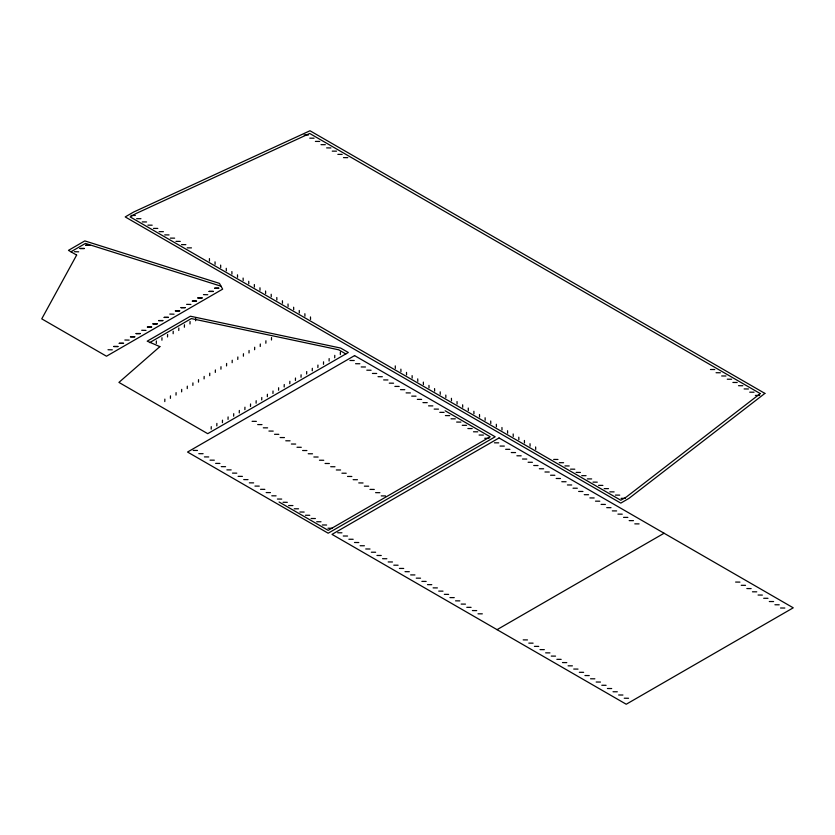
<?xml version="1.0" encoding="UTF-8"?>
<svg xmlns="http://www.w3.org/2000/svg" width="835" height="835" viewBox="0 0 835 835"><rect width="100%" height="100%" fill="white"/><g stroke="black" fill="none" stroke-linecap="round" stroke-linejoin="round"><path stroke-width="1.25" d="M156.302 343.446L156.364 340.972M161.917 340.2L161.98 337.726M164.787 401.583L164.85 399.109M167.532 336.964L167.595 334.48M170.403 398.347L170.465 395.863M173.148 333.718L173.21 331.245M176.018 395.101L176.081 392.627M178.763 330.483L178.826 327.998M181.633 391.865L181.696 389.381M184.378 327.236L184.441 324.763M187.249 388.619L187.311 386.146M189.994 323.99L190.056 321.517M192.864 385.384L192.927 382.9M195.609 320.755L195.672 318.281M198.48 382.138L198.542 379.664M204.095 378.892L204.157 376.418M209.71 375.656L209.762 373.172M211.192 429.127L211.255 426.654M215.315 372.41L215.378 369.936M216.808 425.892L216.87 423.408M220.931 369.174L220.993 366.69M222.423 422.646L222.486 420.172M226.546 365.928L226.609 363.455M228.038 419.4L228.101 416.926M232.161 362.693L232.224 360.209M233.654 416.164L233.716 413.68M237.777 359.447L237.839 356.973M239.269 412.918L239.332 410.444M243.392 356.201L243.455 353.727M244.874 409.682L244.937 407.198M249.007 352.965L249.07 350.481M250.49 406.436L250.552 403.963M254.623 349.719L254.685 347.245M256.105 403.201L256.168 400.716M260.238 346.483L260.301 343.999M261.72 399.955L261.783 397.481M265.854 343.237L265.916 340.764M267.336 396.708L267.398 394.235M271.469 340.002L271.532 337.517M272.951 393.473L273.014 390.989M278.566 390.227L278.629 387.753M284.182 386.991L284.244 384.507M289.797 383.745L289.86 381.271M295.413 380.499L295.475 378.025M301.028 377.263L301.091 374.79M306.643 374.017L306.706 371.544M312.259 370.782L312.321 368.298M317.874 367.536L317.937 365.062M323.489 364.3L323.552 361.816M329.094 361.054L329.157 358.58M334.71 357.808L334.772 355.334M340.325 354.572L340.388 352.099M70.944 251.784L85.441 243.423L221.004 286.186M149.674 342.621L191.319 318.573L338.686 349.802L345.836 353.936M497.055 629.663L664.076 533.241M85.64 245.229L89.929 245.26L85.64 245.365M80.024 248.475L84.314 248.433M80.024 248.538L84.314 248.569M74.409 251.711L78.699 251.815M214.689 288.148L218.979 288.179L214.689 288.284M209.074 291.384L213.363 291.352M209.074 291.457L213.374 291.488M203.458 294.63L207.758 294.724M197.843 297.865L202.143 297.897M197.853 298.001L202.143 297.97M196.528 301.08L192.227 301.111L196.528 301.205M186.612 304.358L190.912 304.451M181.007 307.593L185.297 307.624L181.007 307.729M175.392 310.839L179.682 310.797M175.392 310.902L179.682 310.933M169.776 314.075L174.066 314.179M164.161 317.321L168.451 317.352M164.161 317.457L168.451 317.415M158.546 320.556L162.835 320.525M158.546 320.63L162.835 320.661M152.93 323.803L157.22 323.834M152.93 323.938L157.22 323.897M151.605 327.007L147.315 327.049L151.605 327.143M141.699 330.284L146 330.389M136.084 333.53L140.374 333.562L136.084 333.666M130.469 336.766L134.759 336.735M130.469 336.839L134.769 336.87M124.853 340.012L129.154 340.106M119.238 343.248L123.538 343.279M119.248 343.383L123.538 343.352M117.923 346.462L113.623 346.494L117.923 346.598M108.007 349.74L112.307 349.834M304.17 134.926L308.459 134.957M309.785 138.161L314.075 138.203M315.4 141.407L319.69 141.439M321.016 144.653L325.306 144.685M326.631 147.889L330.921 147.931M332.246 151.135L336.536 151.166M337.862 154.371L342.152 154.412M343.477 157.617L347.767 157.648M131.043 215.43L135.333 215.461M136.658 218.676L140.948 218.707M142.274 221.912L146.563 221.953M147.889 225.158L152.179 225.189M153.504 228.393L157.794 228.435M159.109 231.639L163.41 231.671M164.725 234.875L169.025 234.917M170.34 238.121L174.63 238.152M175.955 241.367L180.245 241.398M181.571 244.603L185.861 244.645M187.186 247.849L191.476 247.88M349.959 360.469L354.249 360.511M355.574 363.716L359.864 363.747M710.449 369.488L714.739 369.519M361.19 366.951L365.48 366.993M716.065 372.723L720.354 372.765M366.805 370.197L371.095 370.239M721.68 375.969L725.97 376M372.42 373.443L376.71 373.475M727.285 379.215L731.585 379.247M378.036 376.679L382.326 376.721M732.9 382.451L737.201 382.493M383.651 379.925L387.941 379.956M738.516 385.697L742.816 385.728M389.267 383.161L393.556 383.202M744.131 388.933L748.421 388.974M394.871 386.407L399.172 386.438M749.746 392.179L754.036 392.21M400.487 389.653L404.787 389.684M755.362 395.414L759.652 395.456M406.102 392.888L410.402 392.93M411.718 396.134L416.007 396.166M417.333 399.37L421.623 399.412M422.948 402.616L427.238 402.647M428.564 405.852L432.854 405.893M434.179 409.098L438.469 409.129M439.794 412.344L444.084 412.375M445.41 415.579L449.7 415.621M451.025 418.826L455.315 418.857M456.641 422.061L460.93 422.103M252.087 421.331L256.376 421.372M462.256 425.307L466.546 425.339M257.691 424.577L261.992 424.608M467.871 428.543L472.161 428.585M263.307 427.823L267.607 427.854M473.487 431.789L477.777 431.82M268.922 431.058L273.222 431.1M479.092 435.035L483.392 435.066M274.538 434.304L278.827 434.336M484.707 438.271L489.007 438.312M280.153 437.54L284.443 437.582M285.768 440.786L290.058 440.817M494.424 442.821L498.714 442.853M291.384 444.022L295.673 444.063M500.04 446.057L504.33 446.099M296.999 447.268L301.289 447.299M505.655 449.303L509.945 449.334M302.614 450.514L306.904 450.545M511.27 452.539L515.56 452.58M193.188 450.42L197.477 450.462M308.23 453.749L312.52 453.791M516.886 455.785L521.176 455.816M198.803 453.666L203.093 453.697M313.845 456.995L318.135 457.027M522.501 459.02L526.791 459.062M553.678 459.438L557.968 459.469M204.418 456.902L208.708 456.943M319.461 460.231L323.75 460.273M528.117 462.266L532.406 462.298M559.293 462.673L563.583 462.715M210.034 460.148L214.324 460.179M325.076 463.477L329.366 463.508M533.722 465.512L538.022 465.544M564.909 465.92L569.199 465.951M215.649 463.394L219.939 463.425M330.691 466.713L334.981 466.755M539.337 468.748L543.637 468.79M570.524 469.155L574.814 469.197M221.265 466.629L225.554 466.671M336.307 469.959L340.596 469.99M544.952 471.994L549.242 472.025M576.129 472.401L580.429 472.443M226.88 469.875L231.17 469.907M341.922 473.205L346.212 473.236M550.568 475.23L554.857 475.272M581.745 475.647L586.045 475.679M232.495 473.111L236.785 473.153M347.527 476.441L351.827 476.482M556.183 478.476L560.473 478.507M587.36 478.883L591.66 478.925M238.111 476.357L242.4 476.388M353.142 479.687L357.443 479.718M561.798 481.711L566.088 481.753M592.975 482.129L597.265 482.16M243.716 479.593L248.016 479.634M358.758 482.922L363.048 482.964M567.414 484.958L571.704 484.989M598.591 485.365L602.88 485.406M249.331 482.839L253.631 482.87M364.373 486.168L368.663 486.2M573.029 488.204L577.319 488.235M604.206 488.611L608.496 488.642M254.946 486.085L259.247 486.116M369.988 489.404L374.278 489.446M578.645 491.439L582.934 491.481M609.821 491.857L614.111 491.888M260.562 489.32L264.852 489.362M375.604 492.65L379.894 492.681M584.26 494.685L588.55 494.717M615.437 495.092L619.727 495.134M266.177 492.567L270.467 492.598M381.219 495.896L385.509 495.927M589.875 497.921L594.165 497.963M621.052 498.338L625.342 498.37M271.792 495.802L276.082 495.844M595.491 501.167L599.78 501.198M277.408 499.048L281.698 499.079M601.106 504.403L605.396 504.444M283.023 502.284L287.313 502.326M606.721 507.649L611.011 507.68M288.639 505.53L292.928 505.561M612.337 510.895L616.627 510.926M294.254 508.776L298.544 508.807M617.942 514.13L622.242 514.172M299.869 512.012L304.159 512.053M623.557 517.376L627.857 517.408M305.485 515.258L309.775 515.289M629.172 520.612L633.473 520.654M311.1 518.493L315.39 518.535M634.788 523.858L639.078 523.889M316.715 521.739L321.005 521.771M322.331 524.975L326.621 525.017M327.946 528.221L332.236 528.263M337.653 532.761L341.943 532.803M343.268 536.007L347.558 536.039M348.884 539.253L353.174 539.285M354.499 542.489L358.789 542.531M360.115 545.735L364.404 545.766M365.73 548.971L370.02 549.012M371.345 552.217L375.635 552.248M376.961 555.463L381.251 555.494M382.566 558.698L386.866 558.74M388.181 561.945L392.481 561.976M393.796 565.18L398.097 565.222M399.412 568.426L403.702 568.458M405.027 571.662L409.317 571.704M410.643 574.908L414.932 574.939M416.258 578.154L420.548 578.185M735.614 582.068L739.914 582.11M421.873 581.39L426.163 581.431M741.229 585.314L745.519 585.345M427.489 584.636L431.779 584.667M746.845 588.55L751.135 588.591M433.104 587.871L437.394 587.913M752.46 591.796L756.75 591.827M438.719 591.117L443.009 591.149M758.076 595.031L762.365 595.073M444.335 594.353L448.625 594.395M763.691 598.278L767.981 598.309M449.95 597.599L454.24 597.63M769.306 601.524L773.596 601.555M455.566 600.845L459.855 600.876M774.922 604.759L779.212 604.801M461.181 604.081L465.471 604.122M780.537 608.005L784.827 608.037M466.786 607.327L471.086 607.358M472.401 610.562L476.702 610.604M478.017 613.808L482.317 613.84M523.19 639.881L527.48 639.923M528.805 643.127L533.095 643.159M534.421 646.363L538.711 646.405M540.026 649.609L544.326 649.64M545.641 652.845L549.941 652.886M551.257 656.091L555.546 656.122M556.872 659.337L561.162 659.368M562.487 662.572L566.777 662.614M568.103 665.819L572.392 665.85M573.718 669.054L578.008 669.096M579.333 672.3L583.623 672.332M584.949 675.536L589.239 675.578M590.564 678.782L594.854 678.813M596.18 682.028L600.469 682.059M601.795 685.264L606.085 685.305M607.41 688.51L611.7 688.541M613.026 691.745L617.316 691.787M618.641 694.991L622.931 695.023M624.246 698.227L628.546 698.269M445.159 410.778L490.208 436.788L328.165 530.35L279.067 502.002M535.642 446.944L535.705 449.418M530.027 443.698L530.089 446.172M524.411 440.462L524.474 442.936M518.796 437.216L518.859 439.69M513.181 433.97L513.243 436.454M507.565 430.735L507.628 433.208M501.95 427.489L502.012 429.973M496.334 424.253L496.397 426.727M490.719 421.007L490.782 423.481M485.104 417.761L485.166 420.245M479.499 414.525L479.551 416.999M473.883 411.279L473.946 413.763M468.268 408.044L468.331 410.517M462.653 404.798L462.715 407.282M457.037 401.562L457.1 404.036M451.422 398.316L451.484 400.79M445.806 395.07L445.869 397.554M440.191 391.834L440.254 394.308M434.576 388.588L434.638 391.072M428.96 385.352L429.023 387.826M423.345 382.106L423.408 384.591M417.73 378.871L417.792 381.344M412.114 375.625L412.177 378.098M406.499 372.379L406.561 374.863M400.883 369.143L400.946 371.617M395.268 365.897L395.331 368.381M310.484 316.945L310.547 319.429M304.869 313.709L304.932 316.183M299.254 310.463L299.316 312.948M293.638 307.228L293.701 309.702M288.023 303.982L288.085 306.455M282.418 300.746L282.48 303.22M276.802 297.5L276.865 299.974M271.187 294.254L271.25 296.738M265.572 291.018L265.634 293.492M259.956 287.772L260.019 290.256M254.341 284.537L254.404 287.01M248.726 281.291L248.788 283.764M243.11 278.055L243.173 280.529M237.495 274.809L237.557 277.283M231.879 271.563L231.942 274.047M226.264 268.327L226.327 270.801M220.649 265.081L220.711 267.565M215.033 261.846L215.096 264.319M209.418 258.599L209.481 261.073M76.643 255.082L41.75 318.855L106.483 356.221L222.653 289.15L219.448 283.378L84.815 240.908L68.47 250.354L76.643 255.082M159.892 346.619L118.925 382.409L207.717 433.678L348.32 352.495L340.628 348.059L190.422 316.225L147.19 341.181L159.892 346.619M760.257 393.588L626.292 497.044L620.77 500.238L130.166 216.923L136.042 213.53L309.722 133.475L760.257 393.588M764.891 393.4L628.953 498.37L620.781 503.108L125.208 216.923L133.694 212.017L309.994 130.761L764.891 393.4M354.572 355.606L187.551 452.038L328.165 533.21L495.176 436.788L354.572 355.606M499.038 437.957L332.017 534.379L626.24 704.239L793.25 607.817L499.038 437.957"/></g></svg>
